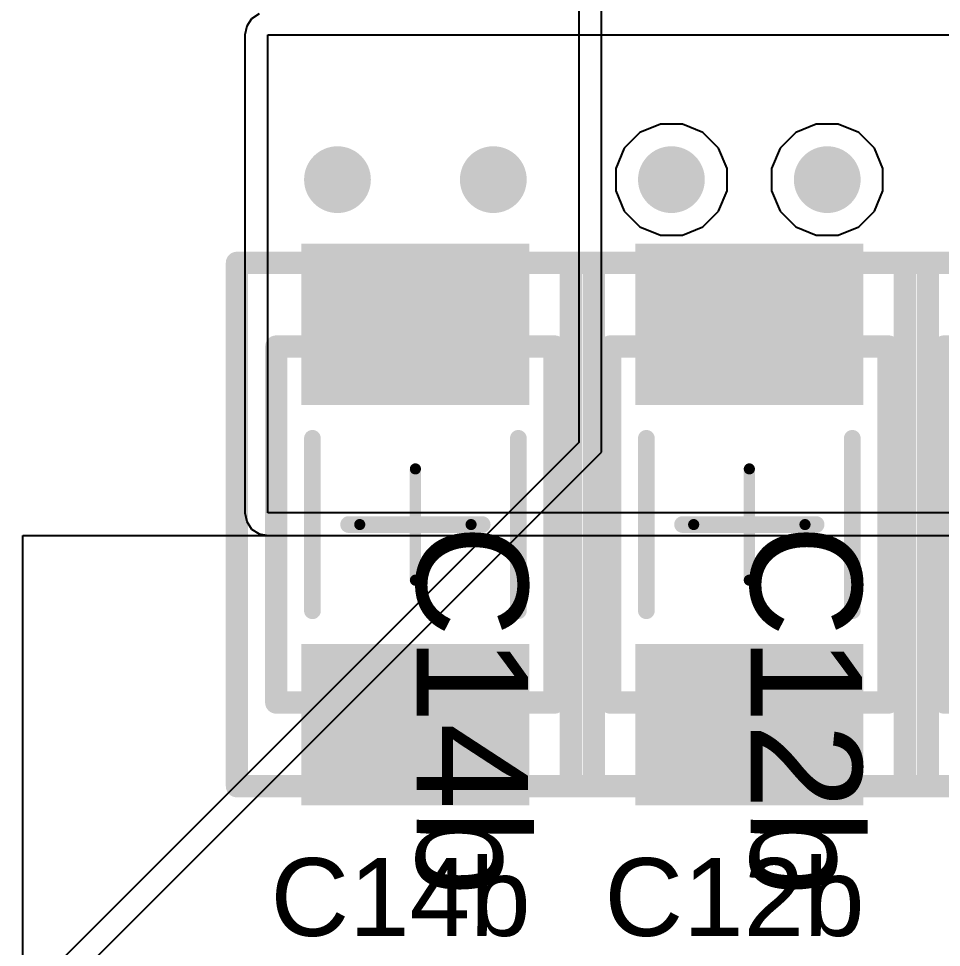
# Model space of a CAD drawing. Header units: inches. Extents: x 0 to 110, y 0 to 95.
# Drawn here: x 32.76 to 41.05, y 44.05 to 52.4 of the extents above; entities that cross this region are included whole.
import ezdxf

# ---------------------------------------------------------------- set-up
doc = ezdxf.new("R2010")
doc.units = ezdxf.units.IN
for name, color, linetype in [('Bottom Courtyard', 56, 'Continuous'), ('Bottom Layer', 5, 'Continuous'), ('Int1', 16, 'Continuous'), ('Int2', 76, 'Continuous'), ('Mechanical 13', 56, 'Continuous'), ('Panelize_Route Cutter Tool Detail', 56, 'Continuous'), ('Top Courtyard', 56, 'Continuous'), ('Top Layer', 1, 'Continuous'), ('Top Overlay', 2, 'Continuous'), ('Top Paste', 8, 'Continuous'), ('Top Solder', 216, 'Continuous'), ('Via Holes', 16, 'Continuous')]:
    doc.layers.add(name, color=color, linetype=linetype)
doc.styles.add('Arial', font='', dxfattribs={"height": 0.2})
doc.styles.get('Arial').set_extended_font_data('Arial')

# ---------------------------------------------------------------- blocks, each defined once
blk = doc.blocks.new('1206C_1074')
at = {"layer": 'Top Layer'}
for points in [[(-2.5, 1), (-1.1, 1), (-1.1, -1), (-2.5, -1)], [(1.1, 1), (2.5, 1), (2.5, -1), (1.1, -1)]]:
    blk.add_hatch(color=1, dxfattribs=at).paths.add_polyline_path(points)
at = {"layer": 'Top Paste'}
for points in [[(-2.5, 1), (-1.1, 1), (-1.1, -1), (-2.5, -1)], [(1.1, 1), (2.5, 1), (2.5, -1), (1.1, -1)]]:
    blk.add_hatch(color=8, dxfattribs=at).paths.add_polyline_path(points)
at = {"layer": 'Top Solder'}
for points in [[(-2.525, 1.025), (-1.075, 1.025), (-1.075, -1.025), (-2.525, -1.025)], [(1.075, 1.025), (2.525, 1.025), (2.525, -1.025), (1.075, -1.025)]]:
    blk.add_hatch(color=216, dxfattribs=at).paths.add_polyline_path(points)
at = {"layer": 'Bottom Courtyard'}
for points in [[(0, -0.5, 0.1, 0.1, 0), (0, 0.5, 0.1, 0.1, 0)], [(0.5, 0, 0.1, 0.1, 0), (-0.5, 0, 0.1, 0.1, 0)]]:
    blk.add_lwpolyline(points, format="xyseb", dxfattribs=at)
for points in [[(-0.025, 0.5, 0.05, 0.05, 1), (0.025, 0.5, 0.05, 0.05, 1)], [(-0.525, 0, 0.05, 0.05, 1), (-0.475, 0, 0.05, 0.05, 1)], [(0.475, 0, 0.05, 0.05, 1), (0.525, 0, 0.05, 0.05, 1)], [(-0.025, -0.5, 0.05, 0.05, 1), (0.025, -0.5, 0.05, 0.05, 1)]]:
    blk.add_lwpolyline(points, format="xyseb", close=True, dxfattribs=at)
at = {"layer": 'Mechanical 13'}
for points in [[(1.6, 1.25, 0.2, 0.2, 0), (-1.6, 1.25, 0.2, 0.2, 0)], [(-1.6, -1.25, 0.2, 0.2, 0), (-1.6, 1.25, 0.2, 0.2, 0)], [(1.6, -1.25, 0.2, 0.2, 0), (1.6, 1.25, 0.2, 0.2, 0)], [(1.6, -1.25, 0.2, 0.2, 0), (-1.6, -1.25, 0.2, 0.2, 0)]]:
    blk.add_lwpolyline(points, format="xyseb", dxfattribs=at)
for points in [[(-1.65, 1.25, 0.1, 0.1, 1), (-1.55, 1.25, 0.1, 0.1, 1)], [(-1.65, 1.25, 0.1, 0.1, 1), (-1.55, 1.25, 0.1, 0.1, 1)], [(1.55, 1.25, 0.1, 0.1, 1), (1.65, 1.25, 0.1, 0.1, 1)], [(1.55, 1.25, 0.1, 0.1, 1), (1.65, 1.25, 0.1, 0.1, 1)], [(-1.65, -1.25, 0.1, 0.1, 1), (-1.55, -1.25, 0.1, 0.1, 1)], [(-1.65, -1.25, 0.1, 0.1, 1), (-1.55, -1.25, 0.1, 0.1, 1)], [(1.55, -1.25, 0.1, 0.1, 1), (1.65, -1.25, 0.1, 0.1, 1)], [(1.55, -1.25, 0.1, 0.1, 1), (1.65, -1.25, 0.1, 0.1, 1)]]:
    blk.add_lwpolyline(points, format="xyseb", close=True, dxfattribs=at)
at = {"layer": 'Panelize_Route Cutter Tool Detail'}
for points in [[(2.3521, 1.6031, 0.2, 0.2, 0), (-2.3521, 1.6031, 0.2, 0.2, 0)], [(-2.3521, -1.6031, 0.2, 0.2, 0), (-2.3521, 1.6031, 0.2, 0.2, 0)], [(2.3521, -1.6031, 0.2, 0.2, 0), (2.3521, 1.6031, 0.2, 0.2, 0)], [(2.3521, -1.6031, 0.2, 0.2, 0), (-2.3521, -1.6031, 0.2, 0.2, 0)]]:
    blk.add_lwpolyline(points, format="xyseb", dxfattribs=at)
for points in [[(-2.4021, 1.6031, 0.1, 0.1, 1), (-2.3021, 1.6031, 0.1, 0.1, 1)], [(-2.4021, 1.6031, 0.1, 0.1, 1), (-2.3021, 1.6031, 0.1, 0.1, 1)], [(2.3021, 1.6031, 0.1, 0.1, 1), (2.4021, 1.6031, 0.1, 0.1, 1)], [(2.3021, 1.6031, 0.1, 0.1, 1), (2.4021, 1.6031, 0.1, 0.1, 1)], [(-2.4021, -1.6031, 0.1, 0.1, 1), (-2.3021, -1.6031, 0.1, 0.1, 1)], [(-2.4021, -1.6031, 0.1, 0.1, 1), (-2.3021, -1.6031, 0.1, 0.1, 1)], [(2.3021, -1.6031, 0.1, 0.1, 1), (2.4021, -1.6031, 0.1, 0.1, 1)], [(2.3021, -1.6031, 0.1, 0.1, 1), (2.4021, -1.6031, 0.1, 0.1, 1)]]:
    blk.add_lwpolyline(points, format="xyseb", close=True, dxfattribs=at)
at = {"layer": 'Top Courtyard'}
for points in [[(2.3521, 1.6031, 0.2, 0.2, 0), (-2.3521, 1.6031, 0.2, 0.2, 0)], [(-2.3521, -1.6031, 0.2, 0.2, 0), (-2.3521, 1.6031, 0.2, 0.2, 0)], [(2.3521, -1.6031, 0.2, 0.2, 0), (2.3521, 1.6031, 0.2, 0.2, 0)], [(2.3521, -1.6031, 0.2, 0.2, 0), (-2.3521, -1.6031, 0.2, 0.2, 0)]]:
    blk.add_lwpolyline(points, format="xyseb", dxfattribs=at)
for points in [[(-2.4021, 1.6031, 0.1, 0.1, 1), (-2.3021, 1.6031, 0.1, 0.1, 1)], [(-2.4021, 1.6031, 0.1, 0.1, 1), (-2.3021, 1.6031, 0.1, 0.1, 1)], [(2.3021, 1.6031, 0.1, 0.1, 1), (2.4021, 1.6031, 0.1, 0.1, 1)], [(2.3021, 1.6031, 0.1, 0.1, 1), (2.4021, 1.6031, 0.1, 0.1, 1)], [(-2.4021, -1.6031, 0.1, 0.1, 1), (-2.3021, -1.6031, 0.1, 0.1, 1)], [(-2.4021, -1.6031, 0.1, 0.1, 1), (-2.3021, -1.6031, 0.1, 0.1, 1)], [(2.3021, -1.6031, 0.1, 0.1, 1), (2.4021, -1.6031, 0.1, 0.1, 1)], [(2.3021, -1.6031, 0.1, 0.1, 1), (2.4021, -1.6031, 0.1, 0.1, 1)]]:
    blk.add_lwpolyline(points, format="xyseb", close=True, dxfattribs=at)
at = {"layer": 'Top Overlay'}
for points in [[(0.775, 0.925, 0.15, 0.15, 0), (-0.775, 0.925, 0.15, 0.15, 0)], [(0, 0, 0.15, 0.15, 0), (0, 0.6, 0.15, 0.15, 0)], [(0, -0.6, 0.15, 0.15, 0), (0, 0, 0.15, 0.15, 0)], [(0.775, -0.925, 0.15, 0.15, 0), (-0.775, -0.925, 0.15, 0.15, 0)]]:
    blk.add_lwpolyline(points, format="xyseb", dxfattribs=at)
for points in [[(-0.8125, 0.925, 0.075, 0.075, 1), (-0.7375, 0.925, 0.075, 0.075, 1)], [(0.7375, 0.925, 0.075, 0.075, 1), (0.8125, 0.925, 0.075, 0.075, 1)], [(-0.0375, 0.6, 0.075, 0.075, 1), (0.0375, 0.6, 0.075, 0.075, 1)], [(-0.0375, 0, 0.075, 0.075, 1), (0.0375, 0, 0.075, 0.075, 1)], [(-0.0375, 0, 0.075, 0.075, 1), (0.0375, 0, 0.075, 0.075, 1)], [(-0.0375, -0.6, 0.075, 0.075, 1), (0.0375, -0.6, 0.075, 0.075, 1)], [(-0.8125, -0.925, 0.075, 0.075, 1), (-0.7375, -0.925, 0.075, 0.075, 1)], [(0.7375, -0.925, 0.075, 0.075, 1), (0.8125, -0.925, 0.075, 0.075, 1)]]:
    blk.add_lwpolyline(points, format="xyseb", close=True, dxfattribs=at)
at = {"layer": 'Panelize_Route Cutter Tool Detail', "style": 'Arial'}
blk.add_text('C14b', height=1, dxfattribs=at).set_placement((0, 0.0111))
blk = doc.blocks.new('1206C_1076')
at = {"layer": 'Top Layer'}
for points in [[(-2.5, 1), (-1.1, 1), (-1.1, -1), (-2.5, -1)], [(1.1, 1), (2.5, 1), (2.5, -1), (1.1, -1)]]:
    blk.add_hatch(color=1, dxfattribs=at).paths.add_polyline_path(points)
at = {"layer": 'Top Paste'}
for points in [[(-2.5, 1), (-1.1, 1), (-1.1, -1), (-2.5, -1)], [(1.1, 1), (2.5, 1), (2.5, -1), (1.1, -1)]]:
    blk.add_hatch(color=8, dxfattribs=at).paths.add_polyline_path(points)
at = {"layer": 'Top Solder'}
for points in [[(-2.525, 1.025), (-1.075, 1.025), (-1.075, -1.025), (-2.525, -1.025)], [(1.075, 1.025), (2.525, 1.025), (2.525, -1.025), (1.075, -1.025)]]:
    blk.add_hatch(color=216, dxfattribs=at).paths.add_polyline_path(points)
at = {"layer": 'Bottom Courtyard'}
for points in [[(0, -0.5, 0.1, 0.1, 0), (0, 0.5, 0.1, 0.1, 0)], [(0.5, 0, 0.1, 0.1, 0), (-0.5, 0, 0.1, 0.1, 0)]]:
    blk.add_lwpolyline(points, format="xyseb", dxfattribs=at)
for points in [[(-0.025, 0.5, 0.05, 0.05, 1), (0.025, 0.5, 0.05, 0.05, 1)], [(-0.525, 0, 0.05, 0.05, 1), (-0.475, 0, 0.05, 0.05, 1)], [(0.475, 0, 0.05, 0.05, 1), (0.525, 0, 0.05, 0.05, 1)], [(-0.025, -0.5, 0.05, 0.05, 1), (0.025, -0.5, 0.05, 0.05, 1)]]:
    blk.add_lwpolyline(points, format="xyseb", close=True, dxfattribs=at)
at = {"layer": 'Mechanical 13'}
for points in [[(1.6, 1.25, 0.2, 0.2, 0), (-1.6, 1.25, 0.2, 0.2, 0)], [(-1.6, -1.25, 0.2, 0.2, 0), (-1.6, 1.25, 0.2, 0.2, 0)], [(1.6, -1.25, 0.2, 0.2, 0), (1.6, 1.25, 0.2, 0.2, 0)], [(1.6, -1.25, 0.2, 0.2, 0), (-1.6, -1.25, 0.2, 0.2, 0)]]:
    blk.add_lwpolyline(points, format="xyseb", dxfattribs=at)
for points in [[(-1.65, 1.25, 0.1, 0.1, 1), (-1.55, 1.25, 0.1, 0.1, 1)], [(-1.65, 1.25, 0.1, 0.1, 1), (-1.55, 1.25, 0.1, 0.1, 1)], [(1.55, 1.25, 0.1, 0.1, 1), (1.65, 1.25, 0.1, 0.1, 1)], [(1.55, 1.25, 0.1, 0.1, 1), (1.65, 1.25, 0.1, 0.1, 1)], [(-1.65, -1.25, 0.1, 0.1, 1), (-1.55, -1.25, 0.1, 0.1, 1)], [(-1.65, -1.25, 0.1, 0.1, 1), (-1.55, -1.25, 0.1, 0.1, 1)], [(1.55, -1.25, 0.1, 0.1, 1), (1.65, -1.25, 0.1, 0.1, 1)], [(1.55, -1.25, 0.1, 0.1, 1), (1.65, -1.25, 0.1, 0.1, 1)]]:
    blk.add_lwpolyline(points, format="xyseb", close=True, dxfattribs=at)
at = {"layer": 'Panelize_Route Cutter Tool Detail'}
for points in [[(2.3521, 1.6031, 0.2, 0.2, 0), (-2.3521, 1.6031, 0.2, 0.2, 0)], [(-2.3521, -1.6031, 0.2, 0.2, 0), (-2.3521, 1.6031, 0.2, 0.2, 0)], [(2.3521, -1.6031, 0.2, 0.2, 0), (2.3521, 1.6031, 0.2, 0.2, 0)], [(2.3521, -1.6031, 0.2, 0.2, 0), (-2.3521, -1.6031, 0.2, 0.2, 0)]]:
    blk.add_lwpolyline(points, format="xyseb", dxfattribs=at)
for points in [[(-2.4021, 1.6031, 0.1, 0.1, 1), (-2.3021, 1.6031, 0.1, 0.1, 1)], [(-2.4021, 1.6031, 0.1, 0.1, 1), (-2.3021, 1.6031, 0.1, 0.1, 1)], [(2.3021, 1.6031, 0.1, 0.1, 1), (2.4021, 1.6031, 0.1, 0.1, 1)], [(2.3021, 1.6031, 0.1, 0.1, 1), (2.4021, 1.6031, 0.1, 0.1, 1)], [(-2.4021, -1.6031, 0.1, 0.1, 1), (-2.3021, -1.6031, 0.1, 0.1, 1)], [(-2.4021, -1.6031, 0.1, 0.1, 1), (-2.3021, -1.6031, 0.1, 0.1, 1)], [(2.3021, -1.6031, 0.1, 0.1, 1), (2.4021, -1.6031, 0.1, 0.1, 1)], [(2.3021, -1.6031, 0.1, 0.1, 1), (2.4021, -1.6031, 0.1, 0.1, 1)]]:
    blk.add_lwpolyline(points, format="xyseb", close=True, dxfattribs=at)
at = {"layer": 'Top Courtyard'}
for points in [[(2.3521, 1.6031, 0.2, 0.2, 0), (-2.3521, 1.6031, 0.2, 0.2, 0)], [(-2.3521, -1.6031, 0.2, 0.2, 0), (-2.3521, 1.6031, 0.2, 0.2, 0)], [(2.3521, -1.6031, 0.2, 0.2, 0), (2.3521, 1.6031, 0.2, 0.2, 0)], [(2.3521, -1.6031, 0.2, 0.2, 0), (-2.3521, -1.6031, 0.2, 0.2, 0)]]:
    blk.add_lwpolyline(points, format="xyseb", dxfattribs=at)
for points in [[(-2.4021, 1.6031, 0.1, 0.1, 1), (-2.3021, 1.6031, 0.1, 0.1, 1)], [(-2.4021, 1.6031, 0.1, 0.1, 1), (-2.3021, 1.6031, 0.1, 0.1, 1)], [(2.3021, 1.6031, 0.1, 0.1, 1), (2.4021, 1.6031, 0.1, 0.1, 1)], [(2.3021, 1.6031, 0.1, 0.1, 1), (2.4021, 1.6031, 0.1, 0.1, 1)], [(-2.4021, -1.6031, 0.1, 0.1, 1), (-2.3021, -1.6031, 0.1, 0.1, 1)], [(-2.4021, -1.6031, 0.1, 0.1, 1), (-2.3021, -1.6031, 0.1, 0.1, 1)], [(2.3021, -1.6031, 0.1, 0.1, 1), (2.4021, -1.6031, 0.1, 0.1, 1)], [(2.3021, -1.6031, 0.1, 0.1, 1), (2.4021, -1.6031, 0.1, 0.1, 1)]]:
    blk.add_lwpolyline(points, format="xyseb", close=True, dxfattribs=at)
at = {"layer": 'Top Overlay'}
for points in [[(0.775, 0.925, 0.15, 0.15, 0), (-0.775, 0.925, 0.15, 0.15, 0)], [(0, 0, 0.15, 0.15, 0), (0, 0.6, 0.15, 0.15, 0)], [(0, -0.6, 0.15, 0.15, 0), (0, 0, 0.15, 0.15, 0)], [(0.775, -0.925, 0.15, 0.15, 0), (-0.775, -0.925, 0.15, 0.15, 0)]]:
    blk.add_lwpolyline(points, format="xyseb", dxfattribs=at)
for points in [[(-0.8125, 0.925, 0.075, 0.075, 1), (-0.7375, 0.925, 0.075, 0.075, 1)], [(0.7375, 0.925, 0.075, 0.075, 1), (0.8125, 0.925, 0.075, 0.075, 1)], [(-0.0375, 0.6, 0.075, 0.075, 1), (0.0375, 0.6, 0.075, 0.075, 1)], [(-0.0375, 0, 0.075, 0.075, 1), (0.0375, 0, 0.075, 0.075, 1)], [(-0.0375, 0, 0.075, 0.075, 1), (0.0375, 0, 0.075, 0.075, 1)], [(-0.0375, -0.6, 0.075, 0.075, 1), (0.0375, -0.6, 0.075, 0.075, 1)], [(-0.8125, -0.925, 0.075, 0.075, 1), (-0.7375, -0.925, 0.075, 0.075, 1)], [(0.7375, -0.925, 0.075, 0.075, 1), (0.8125, -0.925, 0.075, 0.075, 1)]]:
    blk.add_lwpolyline(points, format="xyseb", close=True, dxfattribs=at)
at = {"layer": 'Panelize_Route Cutter Tool Detail', "style": 'Arial'}
blk.add_text('C12b', height=1, dxfattribs=at).set_placement((0, 0.0111))
blk = doc.blocks.new('1206C_1078')
at = {"layer": 'Top Layer'}
for points in [[(-2.5, 1), (-1.1, 1), (-1.1, -1), (-2.5, -1)], [(1.1, 1), (2.5, 1), (2.5, -1), (1.1, -1)]]:
    blk.add_hatch(color=1, dxfattribs=at).paths.add_polyline_path(points)
at = {"layer": 'Top Paste'}
for points in [[(-2.5, 1), (-1.1, 1), (-1.1, -1), (-2.5, -1)], [(1.1, 1), (2.5, 1), (2.5, -1), (1.1, -1)]]:
    blk.add_hatch(color=8, dxfattribs=at).paths.add_polyline_path(points)
at = {"layer": 'Top Solder'}
for points in [[(-2.525, 1.025), (-1.075, 1.025), (-1.075, -1.025), (-2.525, -1.025)], [(1.075, 1.025), (2.525, 1.025), (2.525, -1.025), (1.075, -1.025)]]:
    blk.add_hatch(color=216, dxfattribs=at).paths.add_polyline_path(points)
at = {"layer": 'Bottom Courtyard'}
for points in [[(0, -0.5, 0.1, 0.1, 0), (0, 0.5, 0.1, 0.1, 0)], [(0.5, 0, 0.1, 0.1, 0), (-0.5, 0, 0.1, 0.1, 0)]]:
    blk.add_lwpolyline(points, format="xyseb", dxfattribs=at)
for points in [[(-0.025, 0.5, 0.05, 0.05, 1), (0.025, 0.5, 0.05, 0.05, 1)], [(-0.525, 0, 0.05, 0.05, 1), (-0.475, 0, 0.05, 0.05, 1)], [(0.475, 0, 0.05, 0.05, 1), (0.525, 0, 0.05, 0.05, 1)], [(-0.025, -0.5, 0.05, 0.05, 1), (0.025, -0.5, 0.05, 0.05, 1)]]:
    blk.add_lwpolyline(points, format="xyseb", close=True, dxfattribs=at)
at = {"layer": 'Mechanical 13'}
for points in [[(1.6, 1.25, 0.2, 0.2, 0), (-1.6, 1.25, 0.2, 0.2, 0)], [(-1.6, -1.25, 0.2, 0.2, 0), (-1.6, 1.25, 0.2, 0.2, 0)], [(1.6, -1.25, 0.2, 0.2, 0), (1.6, 1.25, 0.2, 0.2, 0)], [(1.6, -1.25, 0.2, 0.2, 0), (-1.6, -1.25, 0.2, 0.2, 0)]]:
    blk.add_lwpolyline(points, format="xyseb", dxfattribs=at)
for points in [[(-1.65, 1.25, 0.1, 0.1, 1), (-1.55, 1.25, 0.1, 0.1, 1)], [(-1.65, 1.25, 0.1, 0.1, 1), (-1.55, 1.25, 0.1, 0.1, 1)], [(1.55, 1.25, 0.1, 0.1, 1), (1.65, 1.25, 0.1, 0.1, 1)], [(1.55, 1.25, 0.1, 0.1, 1), (1.65, 1.25, 0.1, 0.1, 1)], [(-1.65, -1.25, 0.1, 0.1, 1), (-1.55, -1.25, 0.1, 0.1, 1)], [(-1.65, -1.25, 0.1, 0.1, 1), (-1.55, -1.25, 0.1, 0.1, 1)], [(1.55, -1.25, 0.1, 0.1, 1), (1.65, -1.25, 0.1, 0.1, 1)], [(1.55, -1.25, 0.1, 0.1, 1), (1.65, -1.25, 0.1, 0.1, 1)]]:
    blk.add_lwpolyline(points, format="xyseb", close=True, dxfattribs=at)
at = {"layer": 'Panelize_Route Cutter Tool Detail'}
for points in [[(2.3521, 1.6031, 0.2, 0.2, 0), (-2.3521, 1.6031, 0.2, 0.2, 0)], [(-2.3521, -1.6031, 0.2, 0.2, 0), (-2.3521, 1.6031, 0.2, 0.2, 0)], [(2.3521, -1.6031, 0.2, 0.2, 0), (2.3521, 1.6031, 0.2, 0.2, 0)], [(2.3521, -1.6031, 0.2, 0.2, 0), (-2.3521, -1.6031, 0.2, 0.2, 0)]]:
    blk.add_lwpolyline(points, format="xyseb", dxfattribs=at)
for points in [[(-2.4021, 1.6031, 0.1, 0.1, 1), (-2.3021, 1.6031, 0.1, 0.1, 1)], [(-2.4021, 1.6031, 0.1, 0.1, 1), (-2.3021, 1.6031, 0.1, 0.1, 1)], [(2.3021, 1.6031, 0.1, 0.1, 1), (2.4021, 1.6031, 0.1, 0.1, 1)], [(2.3021, 1.6031, 0.1, 0.1, 1), (2.4021, 1.6031, 0.1, 0.1, 1)], [(-2.4021, -1.6031, 0.1, 0.1, 1), (-2.3021, -1.6031, 0.1, 0.1, 1)], [(-2.4021, -1.6031, 0.1, 0.1, 1), (-2.3021, -1.6031, 0.1, 0.1, 1)], [(2.3021, -1.6031, 0.1, 0.1, 1), (2.4021, -1.6031, 0.1, 0.1, 1)], [(2.3021, -1.6031, 0.1, 0.1, 1), (2.4021, -1.6031, 0.1, 0.1, 1)]]:
    blk.add_lwpolyline(points, format="xyseb", close=True, dxfattribs=at)
at = {"layer": 'Top Courtyard'}
for points in [[(2.3521, 1.6031, 0.2, 0.2, 0), (-2.3521, 1.6031, 0.2, 0.2, 0)], [(-2.3521, -1.6031, 0.2, 0.2, 0), (-2.3521, 1.6031, 0.2, 0.2, 0)], [(2.3521, -1.6031, 0.2, 0.2, 0), (2.3521, 1.6031, 0.2, 0.2, 0)], [(2.3521, -1.6031, 0.2, 0.2, 0), (-2.3521, -1.6031, 0.2, 0.2, 0)]]:
    blk.add_lwpolyline(points, format="xyseb", dxfattribs=at)
for points in [[(-2.4021, 1.6031, 0.1, 0.1, 1), (-2.3021, 1.6031, 0.1, 0.1, 1)], [(-2.4021, 1.6031, 0.1, 0.1, 1), (-2.3021, 1.6031, 0.1, 0.1, 1)], [(2.3021, 1.6031, 0.1, 0.1, 1), (2.4021, 1.6031, 0.1, 0.1, 1)], [(2.3021, 1.6031, 0.1, 0.1, 1), (2.4021, 1.6031, 0.1, 0.1, 1)], [(-2.4021, -1.6031, 0.1, 0.1, 1), (-2.3021, -1.6031, 0.1, 0.1, 1)], [(-2.4021, -1.6031, 0.1, 0.1, 1), (-2.3021, -1.6031, 0.1, 0.1, 1)], [(2.3021, -1.6031, 0.1, 0.1, 1), (2.4021, -1.6031, 0.1, 0.1, 1)], [(2.3021, -1.6031, 0.1, 0.1, 1), (2.4021, -1.6031, 0.1, 0.1, 1)]]:
    blk.add_lwpolyline(points, format="xyseb", close=True, dxfattribs=at)
at = {"layer": 'Top Overlay'}
for points in [[(0.775, 0.925, 0.15, 0.15, 0), (-0.775, 0.925, 0.15, 0.15, 0)], [(0, 0, 0.15, 0.15, 0), (0, 0.6, 0.15, 0.15, 0)], [(0, -0.6, 0.15, 0.15, 0), (0, 0, 0.15, 0.15, 0)], [(0.775, -0.925, 0.15, 0.15, 0), (-0.775, -0.925, 0.15, 0.15, 0)]]:
    blk.add_lwpolyline(points, format="xyseb", dxfattribs=at)
for points in [[(-0.8125, 0.925, 0.075, 0.075, 1), (-0.7375, 0.925, 0.075, 0.075, 1)], [(0.7375, 0.925, 0.075, 0.075, 1), (0.8125, 0.925, 0.075, 0.075, 1)], [(-0.0375, 0.6, 0.075, 0.075, 1), (0.0375, 0.6, 0.075, 0.075, 1)], [(-0.0375, 0, 0.075, 0.075, 1), (0.0375, 0, 0.075, 0.075, 1)], [(-0.0375, 0, 0.075, 0.075, 1), (0.0375, 0, 0.075, 0.075, 1)], [(-0.0375, -0.6, 0.075, 0.075, 1), (0.0375, -0.6, 0.075, 0.075, 1)], [(-0.8125, -0.925, 0.075, 0.075, 1), (-0.7375, -0.925, 0.075, 0.075, 1)], [(0.7375, -0.925, 0.075, 0.075, 1), (0.8125, -0.925, 0.075, 0.075, 1)]]:
    blk.add_lwpolyline(points, format="xyseb", close=True, dxfattribs=at)
at = {"layer": 'Panelize_Route Cutter Tool Detail', "style": 'Arial'}
blk.add_text('C10b', height=1, dxfattribs=at).set_placement((0, 0.0111))

msp = doc.modelspace()

# ---------------------------------------------------------------- hatches: boundary and pattern name
at = {"layer": 'Bottom Layer'}
h = msp.add_hatch(color=5, dxfattribs=at)
edge = h.paths.add_edge_path()
edge.add_arc((35.627, 50.948), 0.3, 0, 360)
h = msp.add_hatch(color=5, dxfattribs=at)
edge = h.paths.add_edge_path()
edge.add_arc((37.027, 50.948), 0.3, 0, 360)
h = msp.add_hatch(color=5, dxfattribs=at)
edge = h.paths.add_edge_path()
edge.add_arc((38.627, 50.948), 0.3, 0, 360)
h = msp.add_hatch(color=5, dxfattribs=at)
edge = h.paths.add_edge_path()
edge.add_arc((40.027, 50.948), 0.3, 0, 360)
at = {"layer": 'Int1'}
h = msp.add_hatch(color=16, dxfattribs=at)
edge = h.paths.add_edge_path()
edge.add_arc((35.627, 50.948), 0.3, 0, 360)
h = msp.add_hatch(color=16, dxfattribs=at)
edge = h.paths.add_edge_path()
edge.add_arc((37.027, 50.948), 0.3, 0, 360)
h = msp.add_hatch(color=16, dxfattribs=at)
edge = h.paths.add_edge_path()
edge.add_arc((38.627, 50.948), 0.3, 0, 360)
h = msp.add_hatch(color=16, dxfattribs=at)
edge = h.paths.add_edge_path()
edge.add_arc((40.027, 50.948), 0.3, 0, 360)
at = {"layer": 'Int2'}
h = msp.add_hatch(color=76, dxfattribs=at)
edge = h.paths.add_edge_path()
edge.add_arc((35.627, 50.948), 0.3, 0, 360)
h = msp.add_hatch(color=76, dxfattribs=at)
edge = h.paths.add_edge_path()
edge.add_arc((37.027, 50.948), 0.3, 0, 360)
h = msp.add_hatch(color=76, dxfattribs=at)
edge = h.paths.add_edge_path()
edge.add_arc((38.627, 50.948), 0.3, 0, 360)
h = msp.add_hatch(color=76, dxfattribs=at)
edge = h.paths.add_edge_path()
edge.add_arc((40.027, 50.948), 0.3, 0, 360)
at = {"layer": 'Top Layer'}
h = msp.add_hatch(color=1, dxfattribs=at)
edge = h.paths.add_edge_path()
edge.add_arc((35.627, 50.948), 0.3, 0, 360)
h = msp.add_hatch(color=1, dxfattribs=at)
edge = h.paths.add_edge_path()
edge.add_arc((37.027, 50.948), 0.3, 0, 360)
h = msp.add_hatch(color=1, dxfattribs=at)
edge = h.paths.add_edge_path()
edge.add_arc((38.627, 50.948), 0.3, 0, 360)
h = msp.add_hatch(color=1, dxfattribs=at)
edge = h.paths.add_edge_path()
edge.add_arc((40.027, 50.948), 0.3, 0, 360)
at = {"layer": 'Via Holes'}
h = msp.add_hatch(color=7, dxfattribs=at)
edge = h.paths.add_edge_path()
edge.add_arc((35.627, 50.948), 0.15, 0, 360)
h = msp.add_hatch(color=7, dxfattribs=at)
edge = h.paths.add_edge_path()
edge.add_arc((37.027, 50.948), 0.15, 0, 360)
h = msp.add_hatch(color=7, dxfattribs=at)
edge = h.paths.add_edge_path()
edge.add_arc((38.627, 50.948), 0.15, 0, 360)
h = msp.add_hatch(color=7, dxfattribs=at)
edge = h.paths.add_edge_path()
edge.add_arc((40.027, 50.948), 0.15, 0, 360)

# ---------------------------------------------------------------- linework, layer by layer
at = {"layer": 'Int1'}
for p, q in [((37.7961, 77.5), (37.7961, 48.5845)), ((38, 48.5), (38, 77.5)), ((38.5276, 51.448), (38.3438, 51.3719)), ((38.7265, 51.448), (38.5276, 51.448)), ((38.9102, 51.3719), (38.7265, 51.448)), ((39.9276, 51.448), (39.7438, 51.3719)), ((40.1265, 51.448), (39.9276, 51.448)), ((40.3102, 51.3719), (40.1265, 51.448)), ((38.3438, 51.3719), (38.2031, 51.2312)), ((39.0509, 51.2312), (38.9102, 51.3719)), ((39.7438, 51.3719), (39.6031, 51.2312)), ((40.4509, 51.2312), (40.3102, 51.3719)), ((38.2031, 51.2312), (38.127, 51.0475)), ((39.127, 51.0475), (39.0509, 51.2312)), ((39.6031, 51.2312), (39.527, 51.0475)), ((40.527, 51.0475), (40.4509, 51.2312)), ((38.127, 51.0475), (38.127, 50.8485)), ((39.127, 50.8485), (39.127, 51.0475)), ((39.527, 51.0475), (39.527, 50.8485)), ((40.527, 50.8485), (40.527, 51.0475)), ((38.127, 50.8485), (38.2031, 50.6648)), ((39.0509, 50.6648), (39.127, 50.8485)), ((39.527, 50.8485), (39.6031, 50.6648)), ((40.4509, 50.6648), (40.527, 50.8485)), ((38.2031, 50.6648), (38.3438, 50.5241)), ((38.9102, 50.5241), (39.0509, 50.6648)), ((39.6031, 50.6648), (39.7438, 50.5241)), ((40.3102, 50.5241), (40.4509, 50.6648)), ((38.3438, 50.5241), (38.5276, 50.448)), ((38.7265, 50.448), (38.9102, 50.5241)), ((39.7438, 50.5241), (39.9276, 50.448)), ((40.1265, 50.448), (40.3102, 50.5241)), ((38.5276, 50.448), (38.7265, 50.448)), ((39.9276, 50.448), (40.1265, 50.448)), ((37.7961, 48.5845), (16.8558, 27.6442)), ((17, 27.5), (38, 48.5))]:
    msp.add_line(p, q, dxfattribs=at)
at = {"layer": 'Top Layer'}
for p, q in [((34.922, 52.4384), (34.8558, 52.3942)), ((34.8558, 52.3942), (34.8116, 52.328)), ((34.8116, 52.328), (34.7961, 52.25)), ((34.7961, 52.25), (34.7961, 47.9519)), ((35, 47.9519), (35, 52.25)), ((35, 52.25), (42.794, 52.25)), ((34.7961, 47.9519), (34.8116, 47.8739)), ((46.927, 47.9519), (35, 47.9519)), ((34.8116, 47.8739), (34.8558, 47.8077)), ((34.8558, 47.8077), (34.922, 47.7635)), ((34.922, 47.7635), (35, 47.748)), ((32.8, 43.748), (32.8, 47.748)), ((32.8, 47.748), (46.927, 47.748)), ((35, 47.748), (46.927, 47.748))]:
    msp.add_line(p, q, dxfattribs=at)

# ---------------------------------------------------------------- block references
at = {"rotation": 270}
for name, p in [('1206C_1074', (36.327, 47.848)), ('1206C_1076', (39.327, 47.848)), ('1206C_1078', (42.327, 47.848))]:
    msp.add_blockref(name, p, dxfattribs=at)

# ---------------------------------------------------------------- texts
at = {"layer": 'Top Overlay', "style": 'Arial'}
for s, p in [('C14b', (35.0254, 44.1501)), ('C12b', (38.0254, 44.1501))]:
    msp.add_text(s, height=0.7, dxfattribs=at).set_placement(p)

doc.saveas('drawing.dxf')
